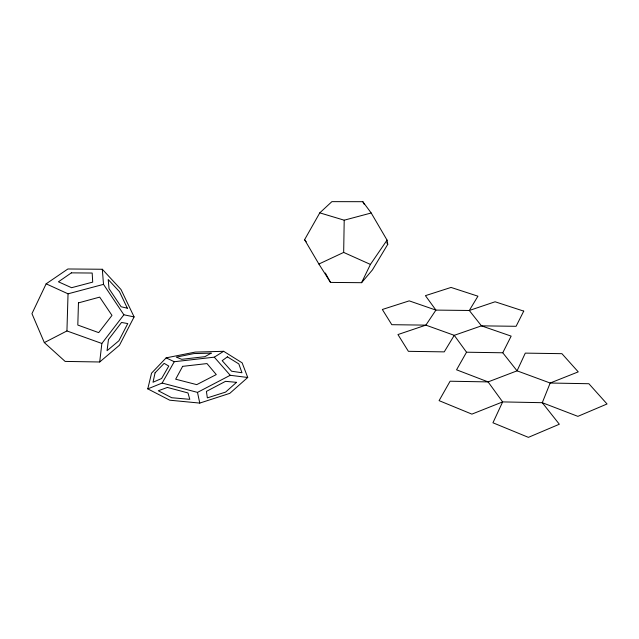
<?xml version="1.0" encoding="UTF-8"?>
<svg xmlns="http://www.w3.org/2000/svg" width="639" height="639" viewBox="0 0 639 639"><rect width="100%" height="100%" fill="white"/><g stroke="black" fill="none" stroke-linecap="round" stroke-linejoin="round"><path stroke-width="0.96" d="M318.885 264.035L343.67 252.421L344.205 220.191L371.203 212.995L387.05 240.112L387.761 244.322L372.401 269.946L361.57 282.694L330.507 282.414L318.885 264.035L304.587 239.689L319.788 212.859L331.889 201.644L362.832 201.692L371.203 212.995M44.331 342.6L66.935 330.946L68.038 293.82L46.144 283.828L31.95 313.653L44.331 342.6L65.13 361.41L99.7 361.986L119.469 345.236L134.102 316.912L120.987 289.499L102.312 269.259L67.886 268.979L46.144 283.828M99.7 361.986L101.857 343.47L123.878 314.787L134.102 316.912M147.785 388.879L151.539 373.168L166.156 357.856L195.23 352.089L223.65 351.306L242.133 362.84L247.732 377.481L229.792 393.352L199.767 403.089L169.75 400.206L147.785 388.879L162.162 383.049L197.491 392.394L230.224 375.293L247.732 377.481M361.57 282.694L370.42 264.418L387.05 240.112M502.765 352.776L511.152 336.122L481.455 325.85L469.298 310.482L435.918 310.099L409.208 300.865L382.338 309.484L391.803 324.692L425.878 325.131L454.257 335.331L466.526 352.217L502.765 352.776L517.063 370.836L550.171 383.025L588.878 383.727L607.05 403.984L577.888 416.356L542.287 402.698L502.637 401.907L471.886 414.128L439.089 400.645L450.096 381.219L488.1 381.906L517.063 370.836L525.29 353.119L561.929 353.679L578.247 371.874L550.171 383.025L542.287 402.698L559.333 424.232L528.397 437.356L492.949 422.786L502.637 401.907L488.1 381.906L456.558 369.805L466.526 352.217M162.162 383.049L174.263 361.73L214.297 357.169L223.65 351.306M68.038 293.82L103.51 284.363L123.878 314.787M319.788 212.859L344.205 220.191M66.935 330.946L101.857 343.47M343.67 252.421L370.42 264.418M166.156 357.856L174.263 361.73M214.297 357.169L230.224 375.293M304.587 239.689L306.225 241.782M386.715 242.66L387.761 244.322M325.323 272.989L330.507 282.414M362.832 201.692L364.238 204.336M197.491 392.394L199.767 403.089M102.312 269.259L103.51 284.363M78.461 302.886L77.806 325.051L98.686 332.631L111.993 315.402L99.684 297.111L78.461 302.886M108.47 339.517L107.056 350.707L118.934 340.731L127.776 323.582L121.546 322.455L108.47 339.517M155.061 372.825L153.025 382.25L161.627 378.496L168.776 366.059L164.151 363.359L155.061 372.825M523.74 311.113L516.096 326.297L481.455 325.85L454.257 335.331L444.241 351.873L408.385 351.322L397.945 334.556L425.878 325.131L435.918 310.099L425.422 295.657L451.046 287.438L477.94 296.192L469.298 310.482L495.089 301.784L523.74 311.113M182.634 366.347L175.669 379.207L196.732 384.638L216.278 374.582L206.996 363.575L182.634 366.347M236.534 382.338L225.615 392.082L207.356 397.881L206.405 391.403L225.535 381.339L236.534 382.338M227.396 356.842L222.188 360.692L231.574 371.211L241.973 372.745L238.826 363.918L227.396 356.842M71.368 272.861L58.429 281.807L71.576 287.702L92.703 282.118L92.184 273.037L71.368 272.861M211.182 353.159L204.863 356.682L181.724 359.318L176.3 357.129L193.992 353.567L211.182 353.159M167.378 387.442L158.296 390.756L171.683 397.722L189.791 399.335L187.978 392.945L167.378 387.442M127.361 308.214L121.122 306.76L109.037 288.676L108.207 279.523L119.453 291.648L127.361 308.214"/></g></svg>
